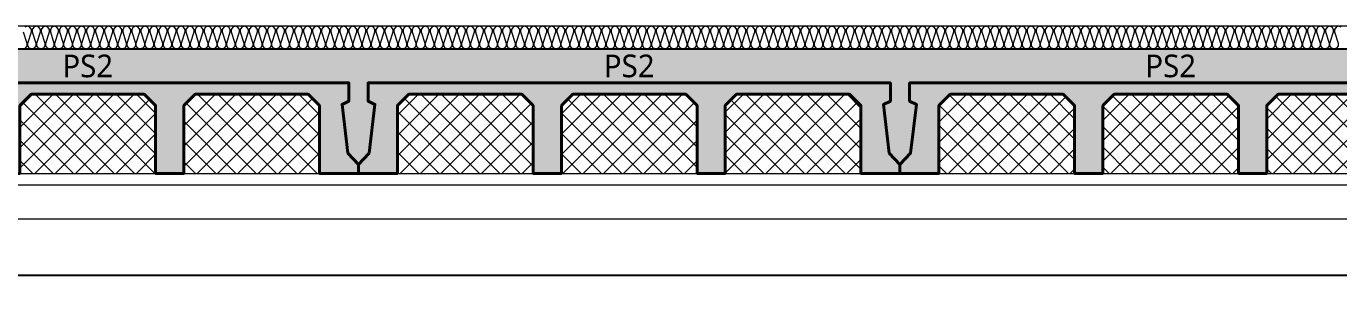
# Model space of a CAD drawing. Header units: millimetres. Extents: x 0 to 420000, y 0 to 297000.
# Drawn here: x 126968 to 132773, y 33150 to 34300 of the extents above; entities that cross this region are included whole.
import ezdxf
from ezdxf.enums import TextEntityAlignment as Align

# ---------------------------------------------------------------- set-up
doc = ezdxf.new("R2010")
doc.units = ezdxf.units.MM
doc.linetypes.add('0731_main_plan$0$form_$0$y-Landschaft$0$_$1$20120914_Verkehrsflächen_Grün$0$20120628_xref - Gammel$1$3_H-GL_F1_U3 - Default$0${ Offset Lines }', pattern=[0])
doc.linetypes.add('CEN', pattern=[62, 60, -1, 0, -1])
for name, color, linetype, lineweight in [('A-AXIS-LINE', 1, 'CEN', 15), ('A-CONC-LIN1', 2, 'Continuous', 40), ('A-CONC-LIN2', 7, 'Continuous', 25), ('A-ELEV-LIN2', 7, 'Continuous', 25), ('A-XXXX-INSL1', 15, 'Continuous', 18), ('A-XXXX-INSL2', 8, 'Continuous', 18)]:
    doc.layers.add(name, color=color, linetype=linetype, lineweight=lineweight)
doc.layers.add('A-CONC-SOLD', color=253, linetype='CEN')
doc.layers.add('A-XXXX-NPLT', color=144, linetype='Continuous', lineweight=15, plot=False)
doc.styles.add('맑은고딕', font='')
doc.styles.get('맑은고딕').set_extended_font_data('Malgun Gothic')

# ---------------------------------------------------------------- blocks, each defined once
blk = doc.blocks.new('axis(211208)')
at = {"layer": 'A-AXIS-LINE', "ltscale": 1000}
blk.add_line((4631788.1, -432118.7), (4955413.1, -432118.7), dxfattribs=at)
blk = doc.blocks.new('PS2')
at = {"layer": 'A-CONC-SOLD'}
h = blk.add_hatch(color=256, dxfattribs=at)
h.dxf.hatch_style = 1
h.paths.add_polyline_path([(1197.5, 0), (-1197.5, 0), (-1197.5, -510), (-1150.5, -460), (-1125, -245), (-1155, -230), (-1155, -150), (1155, -150), (1155, -230), (1125, -245), (1150.5, -460), (1197.5, -510)])
h = blk.add_hatch(color=256, dxfattribs=at)
h.dxf.hatch_style = 1
h.paths.add_polyline_path([(-1150.5, -460), (-1197.5, -510), (-1197.5, -550), (-1025, -550), (-1025, -510), (-1025, -250), (-975, -200), (-475, -200), (-425, -250), (-425, -510), (-425, -550), (-300, -550), (-300, -510), (-300, -250), (-250, -200), (250, -200), (300, -250), (300, -510), (300, -550), (425, -550), (425, -510), (425, -250), (475, -200), (975, -200), (1025, -250), (1025, -510), (1025, -550), (1197.5, -550), (1197.5, -510), (1150.5, -460), (1125, -245), (1155, -230), (1155, -150), (-1155, -150), (-1155, -230), (-1125, -245)])
at = {"layer": 'A-XXXX-INSL2'}
h = blk.add_hatch(dxfattribs=at)
h.set_pattern_fill('ANSI37', color=256, scale=20)
h.set_pattern_definition([(45, (-289951.5, -41968), (-44.90128, 44.90128), []), (135, (-289951.5, -41968), (-44.90128, -44.90128), [])])
h.paths.add_polyline_path([(-975, -200), (-1025, -250), (-1025, -510), (-1025, -550), (-425, -550), (-425, -510), (-425, -250), (-475, -200)])
h.paths.add_polyline_path([(-250, -200), (-300, -250), (-300, -510), (-300, -550), (300, -550), (300, -510), (300, -250), (250, -200)])
h.paths.add_polyline_path([(425, -510), (425, -550), (1025, -550), (1025, -510), (1025, -250), (975, -200), (475, -200), (425, -250)])
at = {"layer": 'A-CONC-LIN1', "color": 2, "linetype": '0731_main_plan$0$form_$0$y-Landschaft$0$_$1$20120914_Verkehrsflächen_Grün$0$20120628_xref - Gammel$1$3_H-GL_F1_U3 - Default$0${ Offset Lines }'}
blk.add_lwpolyline([(-300, -250), (-300, -510), (-300, -510), (-300, -550), (-425, -550), (-425, -510), (-425, -510), (-425, -250), (-475, -200), (-975, -200), (-1025, -250), (-1025, -510), (-1025, -510), (-1025, -550), (-1197.5, -550), (-1197.5, -510), (-1150.5, -460), (-1125, -245), (-1155, -230), (-1155, -150), (1155, -150), (1155, -230), (1125, -245), (1150.5, -460), (1197.5, -510), (1197.5, -550), (1025, -550), (1025, -510), (1025, -510), (1025, -250), (975, -200), (475, -200), (425, -250), (425, -510), (425, -510), (425, -550), (300, -550), (300, -510), (300, -510), (300, -250), (250, -200), (-250, -200)], close=True, dxfattribs=at)
at = {"layer": 'A-CONC-LIN2'}
blk.add_line((-1197.5, 0), (1197.5, 0), dxfattribs=at)
at = {"layer": 'A-XXXX-NPLT'}
for p, q in [((-1025, -550), (-425, -550)), ((-300, -550), (300, -550)), ((425, -550), (1025, -550))]:
    blk.add_line(p, q, dxfattribs=at)
at = {"layer": 'A-XXXX-NPLT', "style": '맑은고딕'}
blk.add_text('PS2', height=100, dxfattribs=at).set_placement((0, -75), align=Align.MIDDLE)
blk = doc.blocks.new('지하2층')
at = {"layer": 'A-ELEV-LIN2'}
blk.add_line((4703223.8, -392368.7), (4694423.8, -392368.7), dxfattribs=at)
at = {"layer": 'A-XXXX-INSL1'}
blk.add_lwpolyline([(4686073.8, -391968.7), (4725973.8, -391968.7), (4725973.8, -392418.7), (4726673.8, -392418.7), (4726673.8, -391968.7), (4734973.8, -391968.7)], dxfattribs=at)
at = {"layer": 'A-XXXX-INSL2'}
blk.add_line((4758623.8, -391268.7), (4681723.8, -391268.7), dxfattribs=at)
for points in [[(4703094.8, -391272.7), (4703083.8, -391268.7), (4703072.8, -391272.7), (4703065.8, -391282.7), (4703065.8, -391293.7), (4703081.8, -391343.7), (4703081.8, -391354.7), (4703074.8, -391364.7), (4703063.8, -391368.7), (4703052.8, -391364.7), (4703045.8, -391354.7), (4703045.8, -391343.7), (4703061.8, -391293.7), (4703061.8, -391282.7), (4703054.8, -391272.7), (4703043.8, -391268.7), (4703032.8, -391272.7), (4703025.8, -391282.7), (4703025.8, -391293.7), (4703041.8, -391343.7), (4703041.8, -391354.7), (4703034.8, -391364.7), (4703023.8, -391368.7), (4703012.8, -391364.7), (4703005.8, -391354.7), (4703005.8, -391343.7), (4703021.8, -391293.7), (4703021.8, -391282.7), (4703014.8, -391272.7), (4703003.8, -391268.7), (4702992.8, -391272.7), (4702985.8, -391282.7), (4702985.8, -391293.7), (4703001.8, -391343.7), (4703001.8, -391354.7), (4702994.8, -391364.7), (4702983.8, -391368.7), (4702972.8, -391364.7), (4702965.8, -391354.7), (4702965.8, -391343.7), (4702981.8, -391293.7), (4702981.8, -391282.7), (4702974.8, -391272.7), (4702963.8, -391268.7), (4702952.8, -391272.7), (4702945.8, -391282.7), (4702945.8, -391293.7), (4702961.8, -391343.7), (4702961.8, -391354.7), (4702954.8, -391364.7), (4702943.8, -391368.7), (4702932.8, -391364.7), (4702925.8, -391354.7), (4702925.8, -391343.7), (4702941.8, -391293.7), (4702941.8, -391282.7), (4702934.8, -391272.7), (4702923.8, -391268.7), (4702912.8, -391272.7), (4702905.8, -391282.7), (4702905.8, -391293.7), (4702921.8, -391343.7), (4702921.8, -391354.7), (4702914.8, -391364.7), (4702903.8, -391368.7), (4702892.8, -391364.7), (4702885.8, -391354.7), (4702885.8, -391343.7), (4702901.8, -391293.7), (4702901.8, -391282.7), (4702894.8, -391272.7), (4702883.8, -391268.7), (4702872.8, -391272.7), (4702865.8, -391282.7), (4702865.8, -391293.7), (4702881.8, -391343.7), (4702881.8, -391354.7), (4702874.8, -391364.7), (4702863.8, -391368.7), (4702852.8, -391364.7), (4702845.8, -391354.7), (4702845.8, -391343.7), (4702861.8, -391293.7), (4702861.8, -391282.7), (4702854.8, -391272.7), (4702843.8, -391268.7), (4702832.8, -391272.7), (4702825.8, -391282.7), (4702825.8, -391293.7), (4702841.8, -391343.7), (4702841.8, -391354.7), (4702834.8, -391364.7), (4702823.8, -391368.7), (4702812.8, -391364.7), (4702805.8, -391354.7), (4702805.8, -391343.7), (4702821.8, -391293.7), (4702821.8, -391282.7), (4702814.8, -391272.7), (4702803.8, -391268.7), (4702792.8, -391272.7), (4702785.8, -391282.7), (4702785.8, -391293.7), (4702801.8, -391343.7), (4702801.8, -391354.7), (4702794.8, -391364.7), (4702783.8, -391368.7), (4702772.8, -391364.7), (4702765.8, -391354.7), (4702765.8, -391343.7), (4702781.8, -391293.7), (4702781.8, -391282.7), (4702774.8, -391272.7), (4702763.8, -391268.7), (4702752.8, -391272.7), (4702745.8, -391282.7), (4702745.8, -391293.7), (4702761.8, -391343.7), (4702761.8, -391354.7), (4702754.8, -391364.7), (4702743.8, -391368.7), (4702732.8, -391364.7), (4702725.8, -391354.7), (4702725.8, -391343.7), (4702741.8, -391293.7), (4702741.8, -391282.7), (4702734.8, -391272.7), (4702723.8, -391268.7), (4702712.8, -391272.7), (4702705.8, -391282.7), (4702705.8, -391293.7), (4702721.8, -391343.7), (4702721.8, -391354.7), (4702714.8, -391364.7), (4702703.8, -391368.7), (4702692.8, -391364.7), (4702685.8, -391354.7), (4702685.8, -391343.7), (4702701.8, -391293.7), (4702701.8, -391282.7), (4702694.8, -391272.7), (4702683.8, -391268.7), (4702672.8, -391272.7), (4702665.8, -391282.7), (4702665.8, -391293.7), (4702681.8, -391343.7), (4702681.8, -391354.7), (4702674.8, -391364.7), (4702663.8, -391368.7), (4702652.8, -391364.7), (4702645.8, -391354.7), (4702645.8, -391343.7), (4702661.8, -391293.7), (4702661.8, -391282.7), (4702654.8, -391272.7), (4702643.8, -391268.7), (4702632.8, -391272.7), (4702625.8, -391282.7), (4702625.8, -391293.7), (4702641.8, -391343.7), (4702641.8, -391354.7), (4702634.8, -391364.7), (4702623.8, -391368.7), (4702612.8, -391364.7), (4702605.8, -391354.7), (4702605.8, -391343.7), (4702621.8, -391293.7), (4702621.8, -391282.7), (4702614.8, -391272.7), (4702603.8, -391268.7), (4702592.8, -391272.7), (4702585.8, -391282.7), (4702585.8, -391293.7), (4702601.8, -391343.7), (4702601.8, -391354.7), (4702594.8, -391364.7), (4702583.8, -391368.7), (4702572.8, -391364.7), (4702565.8, -391354.7), (4702565.8, -391343.7), (4702581.8, -391293.7), (4702581.8, -391282.7), (4702574.8, -391272.7), (4702563.8, -391268.7), (4702552.8, -391272.7), (4702545.8, -391282.7), (4702545.8, -391293.7), (4702561.8, -391343.7), (4702561.8, -391354.7), (4702554.8, -391364.7), (4702543.8, -391368.7), (4702532.8, -391364.7), (4702525.8, -391354.7), (4702525.8, -391343.7), (4702541.8, -391293.7), (4702541.8, -391282.7), (4702534.8, -391272.7), (4702523.8, -391268.7), (4702512.8, -391272.7), (4702505.8, -391282.7), (4702505.8, -391293.7), (4702521.8, -391343.7), (4702521.8, -391354.7), (4702514.8, -391364.7), (4702503.8, -391368.7), (4702492.8, -391364.7), (4702485.8, -391354.7), (4702485.8, -391343.7), (4702501.8, -391293.7), (4702501.8, -391282.7), (4702494.8, -391272.7), (4702483.8, -391268.7), (4702472.8, -391272.7), (4702465.8, -391282.7), (4702465.8, -391293.7), (4702481.8, -391343.7), (4702481.8, -391354.7), (4702474.8, -391364.7), (4702463.8, -391368.7), (4702452.8, -391364.7), (4702445.8, -391354.7), (4702445.8, -391343.7), (4702461.8, -391293.7), (4702461.8, -391282.7), (4702454.8, -391272.7), (4702443.8, -391268.7), (4702432.8, -391272.7), (4702425.8, -391282.7), (4702425.8, -391293.7), (4702441.8, -391343.7), (4702441.8, -391354.7), (4702434.8, -391364.7), (4702423.8, -391368.7), (4702412.8, -391364.7), (4702405.8, -391354.7), (4702405.8, -391343.7), (4702421.8, -391293.7), (4702421.8, -391282.7), (4702414.8, -391272.7), (4702403.8, -391268.7), (4702392.8, -391272.7), (4702385.8, -391282.7), (4702385.8, -391293.7), (4702401.8, -391343.7), (4702401.8, -391354.7), (4702394.8, -391364.7), (4702383.8, -391368.7), (4702372.8, -391364.7), (4702365.8, -391354.7), (4702365.8, -391343.7), (4702381.8, -391293.7), (4702381.8, -391282.7), (4702374.8, -391272.7), (4702363.8, -391268.7), (4702352.8, -391272.7), (4702345.8, -391282.7), (4702345.8, -391293.7), (4702361.8, -391343.7), (4702361.8, -391354.7), (4702354.8, -391364.7), (4702343.8, -391368.7), (4702332.8, -391364.7), (4702325.8, -391354.7), (4702325.8, -391343.7), (4702341.8, -391293.7), (4702341.8, -391282.7), (4702334.8, -391272.7), (4702323.8, -391268.7), (4702312.8, -391272.7), (4702305.8, -391282.7), (4702305.8, -391293.7), (4702321.8, -391343.7), (4702321.8, -391354.7), (4702314.8, -391364.7), (4702303.8, -391368.7), (4702292.8, -391364.7), (4702285.8, -391354.7), (4702285.8, -391343.7), (4702301.8, -391293.7), (4702301.8, -391282.7), (4702294.8, -391272.7), (4702283.8, -391268.7), (4702272.8, -391272.7), (4702265.8, -391282.7), (4702265.8, -391293.7), (4702281.8, -391343.7), (4702281.8, -391354.7), (4702274.8, -391364.7), (4702263.8, -391368.7), (4702252.8, -391364.7), (4702245.8, -391354.7), (4702245.8, -391343.7), (4702261.8, -391293.7), (4702261.8, -391282.7), (4702254.8, -391272.7), (4702243.8, -391268.7), (4702232.8, -391272.7), (4702225.8, -391282.7), (4702225.8, -391293.7), (4702241.8, -391343.7), (4702241.8, -391354.7), (4702234.8, -391364.7), (4702223.8, -391368.7), (4702212.8, -391364.7), (4702205.8, -391354.7), (4702205.8, -391343.7), (4702221.8, -391293.7), (4702221.8, -391282.7), (4702214.8, -391272.7), (4702203.8, -391268.7), (4702192.8, -391272.7), (4702185.8, -391282.7), (4702185.8, -391293.7), (4702201.8, -391343.7), (4702201.8, -391354.7), (4702194.8, -391364.7), (4702183.8, -391368.7), (4702172.8, -391364.7), (4702165.8, -391354.7), (4702165.8, -391343.7), (4702181.8, -391293.7), (4702181.8, -391282.7), (4702174.8, -391272.7), (4702163.8, -391268.7), (4702152.8, -391272.7), (4702145.8, -391282.7), (4702145.8, -391293.7), (4702161.8, -391343.7), (4702161.8, -391354.7), (4702154.8, -391364.7), (4702143.8, -391368.7), (4702132.8, -391364.7), (4702125.8, -391354.7), (4702125.8, -391343.7), (4702141.8, -391293.7), (4702141.8, -391282.7), (4702134.8, -391272.7), (4702123.8, -391268.7), (4702112.8, -391272.7), (4702105.8, -391282.7), (4702105.8, -391293.7), (4702121.8, -391343.7), (4702121.8, -391354.7), (4702114.8, -391364.7), (4702103.8, -391368.7), (4702092.8, -391364.7), (4702085.8, -391354.7), (4702085.8, -391343.7), (4702101.8, -391293.7), (4702101.8, -391282.7), (4702094.8, -391272.7), (4702083.8, -391268.7), (4702072.8, -391272.7), (4702065.8, -391282.7), (4702065.8, -391293.7), (4702081.8, -391343.7), (4702081.8, -391354.7), (4702074.8, -391364.7), (4702063.8, -391368.7), (4702052.8, -391364.7), (4702045.8, -391354.7), (4702045.8, -391343.7), (4702061.8, -391293.7), (4702061.8, -391282.7), (4702054.8, -391272.7), (4702043.8, -391268.7), (4702032.8, -391272.7), (4702025.8, -391282.7), (4702025.8, -391293.7), (4702041.8, -391343.7), (4702041.8, -391354.7), (4702034.8, -391364.7), (4702023.8, -391368.7), (4702012.8, -391364.7), (4702005.8, -391354.7), (4702005.8, -391343.7), (4702021.8, -391293.7), (4702021.8, -391282.7), (4702014.8, -391272.7), (4702003.8, -391268.7), (4701992.8, -391272.7), (4701985.8, -391282.7), (4701985.8, -391293.7), (4702001.8, -391343.7), (4702001.8, -391354.7), (4701994.8, -391364.7), (4701983.8, -391368.7), (4701972.8, -391364.7), (4701965.8, -391354.7), (4701965.8, -391343.7), (4701981.8, -391293.7), (4701981.8, -391282.7), (4701974.8, -391272.7), (4701963.8, -391268.7), (4701952.8, -391272.7), (4701945.8, -391282.7), (4701945.8, -391293.7), (4701961.8, -391343.7), (4701961.8, -391354.7), (4701954.8, -391364.7), (4701943.8, -391368.7), (4701932.8, -391364.7), (4701925.8, -391354.7), (4701925.8, -391343.7), (4701941.8, -391293.7), (4701941.8, -391282.7), (4701934.8, -391272.7), (4701923.8, -391268.7), (4701912.8, -391272.7), (4701905.8, -391282.7), (4701905.8, -391293.7), (4701921.8, -391343.7), (4701921.8, -391354.7), (4701914.8, -391364.7), (4701903.8, -391368.7), (4701892.8, -391364.7), (4701885.8, -391354.7), (4701885.8, -391343.7), (4701901.8, -391293.7), (4701901.8, -391282.7), (4701894.8, -391272.7), (4701883.8, -391268.7), (4701872.8, -391272.7), (4701865.8, -391282.7), (4701865.8, -391293.7), (4701881.8, -391343.7), (4701881.8, -391354.7), (4701874.8, -391364.7), (4701863.8, -391368.7), (4701852.8, -391364.7), (4701845.8, -391354.7), (4701845.8, -391343.7), (4701861.8, -391293.7), (4701861.8, -391282.7), (4701854.8, -391272.7), (4701843.8, -391268.7), (4701832.8, -391272.7), (4701825.8, -391282.7), (4701825.8, -391293.7), (4701841.8, -391343.7), (4701841.8, -391354.7), (4701834.8, -391364.7), (4701823.8, -391368.7), (4701812.8, -391364.7), (4701805.8, -391354.7), (4701805.8, -391343.7), (4701821.8, -391293.7), (4701821.8, -391282.7), (4701814.8, -391272.7), (4701803.8, -391268.7), (4701792.8, -391272.7), (4701785.8, -391282.7), (4701785.8, -391293.7), (4701801.8, -391343.7), (4701801.8, -391354.7), (4701794.8, -391364.7), (4701783.8, -391368.7), (4701772.8, -391364.7), (4701765.8, -391354.7), (4701765.8, -391343.7), (4701781.8, -391293.7), (4701781.8, -391282.7), (4701774.8, -391272.7), (4701763.8, -391268.7), (4701752.8, -391272.7), (4701745.8, -391282.7), (4701745.8, -391293.7), (4701761.8, -391343.7), (4701761.8, -391354.7), (4701754.8, -391364.7), (4701743.8, -391368.7), (4701732.8, -391364.7), (4701725.8, -391354.7), (4701725.8, -391343.7), (4701741.8, -391293.7), (4701741.8, -391282.7), (4701734.8, -391272.7), (4701723.8, -391268.7), (4701712.8, -391272.7), (4701705.8, -391282.7), (4701705.8, -391293.7), (4701721.8, -391343.7), (4701721.8, -391354.7), (4701714.8, -391364.7), (4701703.8, -391368.7), (4701692.8, -391364.7), (4701685.8, -391354.7), (4701685.8, -391343.7), (4701701.8, -391293.7), (4701701.8, -391282.7), (4701694.8, -391272.7), (4701683.8, -391268.7), (4701672.8, -391272.7), (4701665.8, -391282.7), (4701665.8, -391293.7), (4701681.8, -391343.7), (4701681.8, -391354.7), (4701674.8, -391364.7), (4701663.8, -391368.7), (4701652.8, -391364.7), (4701645.8, -391354.7), (4701645.8, -391343.7), (4701661.8, -391293.7), (4701661.8, -391282.7), (4701654.8, -391272.7), (4701643.8, -391268.7), (4701632.8, -391272.7), (4701625.8, -391282.7), (4701625.8, -391293.7), (4701641.8, -391343.7), (4701641.8, -391354.7), (4701634.8, -391364.7), (4701623.8, -391368.7), (4701612.8, -391364.7), (4701605.8, -391354.7), (4701605.8, -391343.7), (4701621.8, -391293.7), (4701621.8, -391282.7), (4701614.8, -391272.7), (4701603.8, -391268.7), (4701592.8, -391272.7), (4701585.8, -391282.7), (4701585.8, -391293.7), (4701601.8, -391343.7), (4701601.8, -391354.7), (4701594.8, -391364.7), (4701583.8, -391368.7), (4701572.8, -391364.7), (4701565.8, -391354.7), (4701565.8, -391343.7), (4701581.8, -391293.7), (4701581.8, -391282.7), (4701574.8, -391272.7), (4701563.8, -391268.7), (4701552.8, -391272.7), (4701545.8, -391282.7), (4701545.8, -391293.7), (4701561.8, -391343.7), (4701561.8, -391354.7), (4701554.8, -391364.7), (4701543.8, -391368.7), (4701532.8, -391364.7), (4701525.8, -391354.7), (4701525.8, -391343.7), (4701541.8, -391293.7), (4701541.8, -391282.7), (4701534.8, -391272.7), (4701523.8, -391268.7), (4701512.8, -391272.7), (4701505.8, -391282.7), (4701505.8, -391293.7), (4701521.8, -391343.7), (4701521.8, -391354.7), (4701514.8, -391364.7), (4701503.8, -391368.7), (4701492.8, -391364.7), (4701485.8, -391354.7), (4701485.8, -391343.7), (4701501.8, -391293.7), (4701501.8, -391282.7), (4701494.8, -391272.7), (4701483.8, -391268.7), (4701472.8, -391272.7), (4701465.8, -391282.7), (4701465.8, -391293.7), (4701481.8, -391343.7), (4701481.8, -391354.7), (4701474.8, -391364.7), (4701463.8, -391368.7), (4701452.8, -391364.7), (4701445.8, -391354.7), (4701445.8, -391343.7), (4701461.8, -391293.7), (4701461.8, -391282.7), (4701454.8, -391272.7), (4701443.8, -391268.7), (4701432.8, -391272.7), (4701425.8, -391282.7), (4701425.8, -391293.7), (4701441.8, -391343.7), (4701441.8, -391354.7), (4701434.8, -391364.7), (4701423.8, -391368.7), (4701412.8, -391364.7), (4701405.8, -391354.7), (4701405.8, -391343.7), (4701421.8, -391293.7), (4701421.8, -391282.7), (4701414.8, -391272.7), (4701403.8, -391268.7), (4701392.8, -391272.7), (4701385.8, -391282.7), (4701385.8, -391293.7), (4701401.8, -391343.7), (4701401.8, -391354.7), (4701394.8, -391364.7), (4701383.8, -391368.7), (4701372.8, -391364.7), (4701365.8, -391354.7), (4701365.8, -391343.7), (4701381.8, -391293.7), (4701381.8, -391282.7), (4701374.8, -391272.7), (4701363.8, -391268.7), (4701352.8, -391272.7), (4701345.8, -391282.7), (4701345.8, -391293.7), (4701361.8, -391343.7), (4701361.8, -391354.7), (4701354.8, -391364.7), (4701343.8, -391368.7), (4701332.8, -391364.7), (4701325.8, -391354.7), (4701325.8, -391343.7), (4701341.8, -391293.7), (4701341.8, -391282.7), (4701334.8, -391272.7), (4701323.8, -391268.7), (4701312.8, -391272.7), (4701305.8, -391282.7), (4701305.8, -391293.7), (4701321.8, -391343.7), (4701321.8, -391354.7), (4701314.8, -391364.7), (4701303.8, -391368.7), (4701292.8, -391364.7), (4701285.8, -391354.7), (4701285.8, -391343.7), (4701301.8, -391293.7), (4701301.8, -391282.7), (4701294.8, -391272.7), (4701283.8, -391268.7), (4701272.8, -391272.7), (4701265.8, -391282.7), (4701265.8, -391293.7), (4701281.8, -391343.7), (4701281.8, -391354.7), (4701274.8, -391364.7), (4701263.8, -391368.7), (4701252.8, -391364.7), (4701245.8, -391354.7), (4701245.8, -391343.7), (4701261.8, -391293.7), (4701261.8, -391282.7), (4701254.8, -391272.7), (4701243.8, -391268.7), (4701232.8, -391272.7), (4701225.8, -391282.7), (4701225.8, -391293.7), (4701241.8, -391343.7), (4701241.8, -391354.7), (4701234.8, -391364.7), (4701223.8, -391368.7), (4701212.8, -391364.7), (4701205.8, -391354.7), (4701205.8, -391343.7), (4701221.8, -391293.7), (4701221.8, -391282.7), (4701214.8, -391272.7), (4701203.8, -391268.7), (4701192.8, -391272.7), (4701185.8, -391282.7), (4701185.8, -391293.7), (4701201.8, -391343.7), (4701201.8, -391354.7), (4701194.8, -391364.7), (4701183.8, -391368.7), (4701172.8, -391364.7), (4701165.8, -391354.7), (4701165.8, -391343.7), (4701181.8, -391293.7), (4701181.8, -391282.7), (4701174.8, -391272.7), (4701163.8, -391268.7), (4701152.8, -391272.7), (4701145.8, -391282.7), (4701145.8, -391293.7), (4701161.8, -391343.7), (4701161.8, -391354.7), (4701154.8, -391364.7), (4701143.8, -391368.7), (4701132.8, -391364.7), (4701125.8, -391354.7), (4701125.8, -391343.7), (4701141.8, -391293.7), (4701141.8, -391282.7), (4701134.8, -391272.7), (4701123.8, -391268.7), (4701112.8, -391272.7), (4701105.8, -391282.7), (4701105.8, -391293.7), (4701121.8, -391343.7), (4701121.8, -391354.7), (4701114.8, -391364.7), (4701103.8, -391368.7), (4701092.8, -391364.7), (4701085.8, -391354.7), (4701085.8, -391343.7), (4701101.8, -391293.7), (4701101.8, -391282.7), (4701094.8, -391272.7), (4701083.8, -391268.7), (4701072.8, -391272.7), (4701065.8, -391282.7), (4701065.8, -391293.7), (4701081.8, -391343.7), (4701081.8, -391354.7), (4701074.8, -391364.7), (4701063.8, -391368.7), (4701052.8, -391364.7), (4701045.8, -391354.7), (4701045.8, -391343.7), (4701061.8, -391293.7), (4701061.8, -391282.7), (4701054.8, -391272.7), (4701043.8, -391268.7), (4701032.8, -391272.7), (4701025.8, -391282.7), (4701025.8, -391293.7), (4701041.8, -391343.7), (4701041.8, -391354.7), (4701034.8, -391364.7), (4701023.8, -391368.7), (4701012.8, -391364.7), (4701005.8, -391354.7), (4701005.8, -391343.7), (4701021.8, -391293.7), (4701021.8, -391282.7), (4701014.8, -391272.7), (4701003.8, -391268.7), (4700992.8, -391272.7), (4700985.8, -391282.7), (4700985.8, -391293.7), (4701001.8, -391343.7), (4701001.8, -391354.7), (4700994.8, -391364.7), (4700983.8, -391368.7), (4700972.8, -391364.7), (4700965.8, -391354.7), (4700965.8, -391343.7), (4700981.8, -391293.7), (4700981.8, -391282.7), (4700974.8, -391272.7), (4700963.8, -391268.7), (4700952.8, -391272.7), (4700945.8, -391282.7), (4700945.8, -391293.7), (4700961.8, -391343.7), (4700961.8, -391354.7), (4700954.8, -391364.7), (4700943.8, -391368.7), (4700932.8, -391364.7), (4700925.8, -391354.7), (4700925.8, -391343.7), (4700941.8, -391293.7), (4700941.8, -391282.7), (4700934.8, -391272.7), (4700923.8, -391268.7), (4700912.8, -391272.7), (4700905.8, -391282.7), (4700905.8, -391293.7), (4700921.8, -391343.7), (4700921.8, -391354.7), (4700914.8, -391364.7), (4700903.8, -391368.7), (4700892.8, -391364.7), (4700885.8, -391354.7), (4700885.8, -391343.7), (4700901.8, -391293.7), (4700901.8, -391282.7), (4700894.8, -391272.7), (4700883.8, -391268.7), (4700872.8, -391272.7), (4700865.8, -391282.7), (4700865.8, -391293.7), (4700881.8, -391343.7), (4700881.8, -391354.7), (4700874.8, -391364.7), (4700863.8, -391368.7), (4700852.8, -391364.7), (4700845.8, -391354.7), (4700845.8, -391343.7), (4700861.8, -391293.7), (4700861.8, -391282.7), (4700854.8, -391272.7), (4700843.8, -391268.7), (4700832.8, -391272.7), (4700825.8, -391282.7), (4700825.8, -391293.7), (4700841.8, -391343.7), (4700841.8, -391354.7), (4700834.8, -391364.7), (4700823.8, -391368.7), (4700812.8, -391364.7), (4700805.8, -391354.7), (4700805.8, -391343.7), (4700821.8, -391293.7), (4700821.8, -391282.7), (4700814.8, -391272.7), (4700803.8, -391268.7), (4700792.8, -391272.7), (4700785.8, -391282.7), (4700785.8, -391293.7), (4700801.8, -391343.7), (4700801.8, -391354.7), (4700794.8, -391364.7), (4700783.8, -391368.7), (4700772.8, -391364.7), (4700765.8, -391354.7), (4700765.8, -391343.7), (4700781.8, -391293.7), (4700781.8, -391282.7), (4700774.8, -391272.7), (4700763.8, -391268.7), (4700752.8, -391272.7), (4700745.8, -391282.7), (4700745.8, -391293.7), (4700761.8, -391343.7), (4700761.8, -391354.7), (4700754.8, -391364.7), (4700743.8, -391368.7), (4700732.8, -391364.7), (4700725.8, -391354.7), (4700725.8, -391343.7), (4700741.8, -391293.7), (4700741.8, -391282.7), (4700734.8, -391272.7), (4700723.8, -391268.7), (4700712.8, -391272.7), (4700705.8, -391282.7), (4700705.8, -391293.7), (4700721.8, -391343.7), (4700721.8, -391354.7), (4700714.8, -391364.7), (4700703.8, -391368.7), (4700692.8, -391364.7), (4700685.8, -391354.7), (4700685.8, -391343.7), (4700701.8, -391293.7), (4700701.8, -391282.7), (4700694.8, -391272.7), (4700683.8, -391268.7), (4700672.8, -391272.7), (4700665.8, -391282.7), (4700665.8, -391293.7), (4700681.8, -391343.7), (4700681.8, -391354.7), (4700674.8, -391364.7), (4700663.8, -391368.7), (4700652.8, -391364.7), (4700645.8, -391354.7), (4700645.8, -391343.7), (4700661.8, -391293.7), (4700661.8, -391282.7), (4700654.8, -391272.7), (4700643.8, -391268.7), (4700632.8, -391272.7), (4700625.8, -391282.7), (4700625.8, -391293.7), (4700641.8, -391343.7), (4700641.8, -391354.7), (4700634.8, -391364.7), (4700623.8, -391368.7), (4700612.8, -391364.7), (4700605.8, -391354.7), (4700605.8, -391343.7), (4700621.8, -391293.7), (4700621.8, -391282.7), (4700614.8, -391272.7), (4700603.8, -391268.7), (4700592.8, -391272.7), (4700585.8, -391282.7), (4700585.8, -391293.7), (4700601.8, -391343.7), (4700601.8, -391354.7), (4700594.8, -391364.7), (4700583.8, -391368.7), (4700572.8, -391364.7), (4700565.8, -391354.7), (4700565.8, -391343.7), (4700581.8, -391293.7), (4700581.8, -391282.7), (4700574.8, -391272.7), (4700563.8, -391268.7), (4700552.8, -391272.7), (4700545.8, -391282.7), (4700545.8, -391293.7), (4700561.8, -391343.7), (4700561.8, -391354.7), (4700554.8, -391364.7), (4700543.8, -391368.7), (4700532.8, -391364.7), (4700525.8, -391354.7), (4700525.8, -391343.7), (4700541.8, -391293.7), (4700541.8, -391282.7), (4700534.8, -391272.7), (4700523.8, -391268.7), (4700512.8, -391272.7), (4700505.8, -391282.7), (4700505.8, -391293.7), (4700521.8, -391343.7), (4700521.8, -391354.7), (4700514.8, -391364.7), (4700503.8, -391368.7), (4700492.8, -391364.7), (4700485.8, -391354.7), (4700485.8, -391343.7), (4700501.8, -391293.7), (4700501.8, -391282.7), (4700494.8, -391272.7), (4700483.8, -391268.7), (4700472.8, -391272.7), (4700465.8, -391282.7), (4700465.8, -391293.7), (4700481.8, -391343.7), (4700481.8, -391354.7), (4700474.8, -391364.7), (4700463.8, -391368.7), (4700452.8, -391364.7), (4700445.8, -391354.7), (4700445.8, -391343.7), (4700461.8, -391293.7), (4700461.8, -391282.7), (4700454.8, -391272.7), (4700443.8, -391268.7), (4700432.8, -391272.7), (4700425.8, -391282.7), (4700425.8, -391293.7), (4700441.8, -391343.7), (4700441.8, -391354.7), (4700434.8, -391364.7), (4700423.8, -391368.7), (4700412.8, -391364.7), (4700405.8, -391354.7), (4700405.8, -391343.7), (4700421.8, -391293.7), (4700421.8, -391282.7), (4700414.8, -391272.7), (4700403.8, -391268.7), (4700392.8, -391272.7), (4700385.8, -391282.7), (4700385.8, -391293.7), (4700401.8, -391343.7), (4700401.8, -391354.7), (4700394.8, -391364.7), (4700383.8, -391368.7), (4700372.8, -391364.7), (4700365.8, -391354.7), (4700365.8, -391343.7), (4700381.8, -391293.7), (4700381.8, -391282.7), (4700374.8, -391272.7), (4700363.8, -391268.7), (4700352.8, -391272.7), (4700345.8, -391282.7), (4700345.8, -391293.7), (4700361.8, -391343.7), (4700361.8, -391354.7), (4700354.8, -391364.7), (4700343.8, -391368.7), (4700332.8, -391364.7), (4700325.8, -391354.7), (4700325.8, -391343.7), (4700341.8, -391293.7), (4700341.8, -391282.7), (4700334.8, -391272.7), (4700323.8, -391268.7), (4700312.8, -391272.7), (4700305.8, -391282.7), (4700305.8, -391293.7), (4700321.8, -391343.7), (4700321.8, -391354.7), (4700314.8, -391364.7), (4700303.8, -391368.7), (4700292.8, -391364.7), (4700285.8, -391354.7), (4700285.8, -391343.7), (4700301.8, -391293.7), (4700301.8, -391282.7), (4700294.8, -391272.7), (4700283.8, -391268.7), (4700272.8, -391272.7), (4700265.8, -391282.7), (4700265.8, -391293.7), (4700281.8, -391343.7), (4700281.8, -391354.7), (4700274.8, -391364.7), (4700263.8, -391368.7), (4700252.8, -391364.7), (4700245.8, -391354.7), (4700245.8, -391343.7), (4700261.8, -391293.7), (4700261.8, -391282.7), (4700254.8, -391272.7), (4700243.8, -391268.7), (4700232.8, -391272.7), (4700225.8, -391282.7), (4700225.8, -391293.7), (4700241.8, -391343.7), (4700241.8, -391354.7), (4700234.8, -391364.7), (4700223.8, -391368.7), (4700212.8, -391364.7), (4700205.8, -391354.7), (4700205.8, -391343.7), (4700221.8, -391293.7), (4700221.8, -391282.7), (4700214.8, -391272.7), (4700203.8, -391268.7), (4700192.8, -391272.7), (4700185.8, -391282.7), (4700185.8, -391293.7), (4700201.8, -391343.7), (4700201.8, -391354.7), (4700194.8, -391364.7), (4700183.8, -391368.7), (4700172.8, -391364.7), (4700165.8, -391354.7), (4700165.8, -391343.7), (4700181.8, -391293.7), (4700181.8, -391282.7), (4700174.8, -391272.7), (4700163.8, -391268.7), (4700152.8, -391272.7), (4700145.8, -391282.7), (4700145.8, -391293.7), (4700161.8, -391343.7), (4700161.8, -391354.7), (4700154.8, -391364.7), (4700143.8, -391368.7), (4700132.8, -391364.7), (4700125.8, -391354.7), (4700125.8, -391343.7), (4700141.8, -391293.7), (4700141.8, -391282.7), (4700134.8, -391272.7), (4700123.8, -391268.7), (4700112.8, -391272.7), (4700105.8, -391282.7), (4700105.8, -391293.7), (4700121.8, -391343.7), (4700121.8, -391354.7), (4700114.8, -391364.7), (4700103.8, -391368.7), (4700092.8, -391364.7), (4700085.8, -391354.7), (4700085.8, -391343.7), (4700101.8, -391293.7), (4700101.8, -391282.7), (4700094.8, -391272.7), (4700083.8, -391268.7), (4700072.8, -391272.7), (4700065.8, -391282.7), (4700065.8, -391293.7), (4700081.8, -391343.7), (4700081.8, -391354.7), (4700074.8, -391364.7), (4700063.8, -391368.7), (4700052.8, -391364.7), (4700045.8, -391354.7), (4700045.8, -391343.7), (4700061.8, -391293.7), (4700061.8, -391282.7), (4700054.8, -391272.7), (4700043.8, -391268.7), (4700032.8, -391272.7), (4700025.8, -391282.7), (4700025.8, -391293.7), (4700041.8, -391343.7), (4700041.8, -391354.7), (4700034.8, -391364.7), (4700023.8, -391368.7), (4700012.8, -391364.7), (4700005.8, -391354.7), (4700005.8, -391343.7), (4700021.8, -391293.7), (4700021.8, -391282.7), (4700014.8, -391272.7), (4700003.8, -391268.7), (4699992.8, -391272.7), (4699985.8, -391282.7), (4699985.8, -391293.7), (4700001.8, -391343.7), (4700001.8, -391354.7), (4699994.8, -391364.7), (4699983.8, -391368.7), (4699972.8, -391364.7), (4699965.8, -391354.7), (4699965.8, -391343.7), (4699981.8, -391293.7), (4699981.8, -391282.7), (4699974.8, -391272.7), (4699963.8, -391268.7), (4699952.8, -391272.7), (4699945.8, -391282.7), (4699945.8, -391293.7), (4699961.8, -391343.7), (4699961.8, -391354.7), (4699954.8, -391364.7), (4699943.8, -391368.7), (4699932.8, -391364.7), (4699925.8, -391354.7), (4699925.8, -391343.7), (4699941.8, -391293.7), (4699941.8, -391282.7), (4699934.8, -391272.7), (4699923.8, -391268.7), (4699912.8, -391272.7), (4699905.8, -391282.7), (4699905.8, -391293.7), (4699921.8, -391343.7), (4699921.8, -391354.7), (4699914.8, -391364.7), (4699903.8, -391368.7), (4699892.8, -391364.7), (4699885.8, -391354.7), (4699885.8, -391343.7), (4699901.8, -391293.7), (4699901.8, -391282.7), (4699894.8, -391272.7), (4699883.8, -391268.7), (4699872.8, -391272.7), (4699865.8, -391282.7), (4699865.8, -391293.7), (4699881.8, -391343.7), (4699881.8, -391354.7), (4699874.8, -391364.7), (4699863.8, -391368.7), (4699852.8, -391364.7), (4699845.8, -391354.7), (4699845.8, -391343.7), (4699861.8, -391293.7), (4699861.8, -391282.7), (4699854.8, -391272.7), (4699843.8, -391268.7), (4699832.8, -391272.7), (4699825.8, -391282.7), (4699825.8, -391293.7), (4699841.8, -391343.7), (4699841.8, -391354.7), (4699834.8, -391364.7), (4699823.8, -391368.7), (4699812.8, -391364.7), (4699805.8, -391354.7), (4699805.8, -391343.7), (4699821.8, -391293.7), (4699821.8, -391282.7), (4699814.8, -391272.7), (4699803.8, -391268.7), (4699792.8, -391272.7), (4699785.8, -391282.7), (4699785.8, -391293.7), (4699801.8, -391343.7), (4699801.8, -391354.7), (4699794.8, -391364.7), (4699783.8, -391368.7), (4699772.8, -391364.7), (4699765.8, -391354.7), (4699765.8, -391343.7), (4699781.8, -391293.7), (4699781.8, -391282.7), (4699774.8, -391272.7), (4699763.8, -391268.7), (4699752.8, -391272.7), (4699745.8, -391282.7), (4699745.8, -391293.7), (4699761.8, -391343.7), (4699761.8, -391354.7), (4699754.8, -391364.7), (4699743.8, -391368.7), (4699732.8, -391364.7), (4699725.8, -391354.7), (4699725.8, -391343.7), (4699741.8, -391293.7), (4699741.8, -391282.7), (4699734.8, -391272.7), (4699723.8, -391268.7), (4699712.8, -391272.7), (4699705.8, -391282.7), (4699705.8, -391293.7), (4699721.8, -391343.7), (4699721.8, -391354.7), (4699714.8, -391364.7), (4699703.8, -391368.7), (4699692.8, -391364.7), (4699685.8, -391354.7), (4699685.8, -391343.7), (4699701.8, -391293.7), (4699701.8, -391282.7), (4699694.8, -391272.7), (4699683.8, -391268.7), (4699672.8, -391272.7), (4699665.8, -391282.7), (4699665.8, -391293.7), (4699681.8, -391343.7), (4699681.8, -391354.7), (4699674.8, -391364.7), (4699663.8, -391368.7), (4699652.8, -391364.7), (4699645.8, -391354.7), (4699645.8, -391343.7), (4699661.8, -391293.7), (4699661.8, -391282.7), (4699654.8, -391272.7), (4699643.8, -391268.7), (4699632.8, -391272.7), (4699625.8, -391282.7), (4699625.8, -391293.7), (4699641.8, -391343.7), (4699641.8, -391354.7), (4699634.8, -391364.7), (4699623.8, -391368.7), (4699612.8, -391364.7), (4699605.8, -391354.7), (4699605.8, -391343.7), (4699621.8, -391293.7), (4699621.8, -391282.7), (4699614.8, -391272.7), (4699603.8, -391268.7), (4699592.8, -391272.7), (4699585.8, -391282.7), (4699585.8, -391293.7), (4699601.8, -391343.7), (4699601.8, -391354.7), (4699594.8, -391364.7), (4699583.8, -391368.7), (4699572.8, -391364.7), (4699565.8, -391354.7), (4699565.8, -391343.7), (4699581.8, -391293.7), (4699581.8, -391282.7), (4699574.8, -391272.7), (4699563.8, -391268.7), (4699552.8, -391272.7), (4699545.8, -391282.7), (4699545.8, -391293.7), (4699561.8, -391343.7), (4699561.8, -391354.7), (4699554.8, -391364.7), (4699543.8, -391368.7), (4699532.8, -391364.7), (4699525.8, -391354.7), (4699525.8, -391343.7), (4699541.8, -391293.7), (4699541.8, -391282.7), (4699534.8, -391272.7), (4699523.8, -391268.7), (4699512.8, -391272.7), (4699505.8, -391282.7), (4699505.8, -391293.7), (4699521.8, -391343.7), (4699521.8, -391354.7), (4699514.8, -391364.7), (4699503.8, -391368.7), (4699492.8, -391364.7), (4699485.8, -391354.7), (4699485.8, -391343.7), (4699501.8, -391293.7), (4699501.8, -391282.7), (4699494.8, -391272.7), (4699483.8, -391268.7), (4699472.8, -391272.7), (4699465.8, -391282.7), (4699465.8, -391293.7), (4699481.8, -391343.7), (4699481.8, -391354.7), (4699474.8, -391364.7), (4699463.8, -391368.7), (4699452.8, -391364.7), (4699445.8, -391354.7), (4699445.8, -391343.7), (4699461.8, -391293.7), (4699461.8, -391282.7), (4699454.8, -391272.7), (4699443.8, -391268.7), (4699432.8, -391272.7), (4699425.8, -391282.7), (4699425.8, -391293.7), (4699441.8, -391343.7), (4699441.8, -391354.7), (4699434.8, -391364.7), (4699423.8, -391368.7), (4699412.8, -391364.7), (4699405.8, -391354.7), (4699405.8, -391343.7), (4699421.8, -391293.7), (4699421.8, -391282.7), (4699414.8, -391272.7), (4699403.8, -391268.7), (4699392.8, -391272.7), (4699385.8, -391282.7), (4699385.8, -391293.7), (4699401.8, -391343.7), (4699401.8, -391354.7), (4699394.8, -391364.7), (4699383.8, -391368.7), (4699372.8, -391364.7), (4699365.8, -391354.7), (4699365.8, -391343.7), (4699381.8, -391293.7), (4699381.8, -391282.7), (4699374.8, -391272.7), (4699363.8, -391268.7), (4699352.8, -391272.7), (4699345.8, -391282.7), (4699345.8, -391293.7), (4699361.8, -391343.7), (4699361.8, -391354.7), (4699354.8, -391364.7), (4699343.8, -391368.7), (4699332.8, -391364.7), (4699325.8, -391354.7), (4699325.8, -391343.7), (4699341.8, -391293.7), (4699341.8, -391282.7), (4699334.8, -391272.7), (4699323.8, -391268.7), (4699312.8, -391272.7), (4699305.8, -391282.7), (4699305.8, -391293.7), (4699321.8, -391343.7), (4699321.8, -391354.7), (4699314.8, -391364.7), (4699303.8, -391368.7), (4699292.8, -391364.7), (4699285.8, -391354.7), (4699285.8, -391343.7), (4699301.8, -391293.7), (4699301.8, -391282.7), (4699294.8, -391272.7), (4699283.8, -391268.7), (4699272.8, -391272.7), (4699265.8, -391282.7), (4699265.8, -391293.7), (4699281.8, -391343.7), (4699281.8, -391354.7), (4699274.8, -391364.7), (4699263.8, -391368.7), (4699252.8, -391364.7), (4699245.8, -391354.7), (4699245.8, -391343.7), (4699261.8, -391293.7), (4699261.8, -391282.7), (4699254.8, -391272.7), (4699243.8, -391268.7), (4699232.8, -391272.7), (4699225.8, -391282.7), (4699225.8, -391293.7), (4699241.8, -391343.7), (4699241.8, -391354.7), (4699234.8, -391364.7), (4699223.8, -391368.7), (4699212.8, -391364.7), (4699205.8, -391354.7), (4699205.8, -391343.7), (4699221.8, -391293.7), (4699221.8, -391282.7), (4699214.8, -391272.7), (4699203.8, -391268.7), (4699192.8, -391272.7), (4699185.8, -391282.7), (4699185.8, -391293.7), (4699201.8, -391343.7), (4699201.8, -391354.7), (4699194.8, -391364.7), (4699183.8, -391368.7), (4699172.8, -391364.7), (4699165.8, -391354.7), (4699165.8, -391343.7), (4699181.8, -391293.7), (4699181.8, -391282.7), (4699174.8, -391272.7), (4699163.8, -391268.7), (4699152.8, -391272.7), (4699145.8, -391282.7), (4699145.8, -391293.7), (4699161.8, -391343.7), (4699161.8, -391354.7), (4699154.8, -391364.7), (4699143.8, -391368.7), (4699132.8, -391364.7), (4699125.8, -391354.7), (4699125.8, -391343.7), (4699141.8, -391293.7), (4699141.8, -391282.7), (4699134.8, -391272.7), (4699123.8, -391268.7), (4699112.8, -391272.7), (4699105.8, -391282.7), (4699105.8, -391293.7), (4699121.8, -391343.7), (4699121.8, -391354.7), (4699114.8, -391364.7), (4699103.8, -391368.7), (4699092.8, -391364.7), (4699085.8, -391354.7), (4699085.8, -391343.7), (4699101.8, -391293.7), (4699101.8, -391282.7), (4699094.8, -391272.7), (4699083.8, -391268.7), (4699072.8, -391272.7), (4699065.8, -391282.7), (4699065.8, -391293.7), (4699081.8, -391343.7), (4699081.8, -391354.7), (4699074.8, -391364.7), (4699063.8, -391368.7), (4699052.8, -391364.7), (4699045.8, -391354.7), (4699045.8, -391343.7), (4699061.8, -391293.7), (4699061.8, -391282.7), (4699054.8, -391272.7), (4699043.8, -391268.7), (4699032.8, -391272.7), (4699025.8, -391282.7), (4699025.8, -391293.7), (4699041.8, -391343.7), (4699041.8, -391354.7), (4699034.8, -391364.7), (4699023.8, -391368.7), (4699012.8, -391364.7), (4699005.8, -391354.7), (4699005.8, -391343.7), (4699021.8, -391293.7), (4699021.8, -391282.7), (4699014.8, -391272.7), (4699003.8, -391268.7), (4698992.8, -391272.7), (4698985.8, -391282.7), (4698985.8, -391293.7), (4699001.8, -391343.7), (4699001.8, -391354.7), (4698994.8, -391364.7), (4698983.8, -391368.7), (4698972.8, -391364.7), (4698965.8, -391354.7), (4698965.8, -391343.7), (4698981.8, -391293.7), (4698981.8, -391282.7), (4698974.8, -391272.7), (4698963.8, -391268.7), (4698952.8, -391272.7), (4698945.8, -391282.7), (4698945.8, -391293.7), (4698961.8, -391343.7), (4698961.8, -391354.7), (4698954.8, -391364.7), (4698943.8, -391368.7), (4698932.8, -391364.7), (4698925.8, -391354.7), (4698925.8, -391343.7), (4698941.8, -391293.7), (4698941.8, -391282.7), (4698934.8, -391272.7), (4698923.8, -391268.7), (4698912.8, -391272.7), (4698905.8, -391282.7), (4698905.8, -391293.7), (4698921.8, -391343.7), (4698921.8, -391354.7), (4698914.8, -391364.7), (4698903.8, -391368.7), (4698892.8, -391364.7), (4698885.8, -391354.7), (4698885.8, -391343.7), (4698901.8, -391293.7), (4698901.8, -391282.7), (4698894.8, -391272.7), (4698883.8, -391268.7), (4698872.8, -391272.7), (4698865.8, -391282.7), (4698865.8, -391293.7), (4698881.8, -391343.7), (4698881.8, -391354.7), (4698874.8, -391364.7), (4698863.8, -391368.7), (4698852.8, -391364.7), (4698845.8, -391354.7), (4698845.8, -391343.7), (4698861.8, -391293.7), (4698861.8, -391282.7), (4698854.8, -391272.7), (4698843.8, -391268.7), (4698832.8, -391272.7), (4698825.8, -391282.7), (4698825.8, -391293.7), (4698841.8, -391343.7), (4698841.8, -391354.7), (4698834.8, -391364.7), (4698823.8, -391368.7), (4698812.8, -391364.7), (4698805.8, -391354.7), (4698805.8, -391343.7), (4698821.8, -391293.7), (4698821.8, -391282.7), (4698814.8, -391272.7), (4698803.8, -391268.7), (4698792.8, -391272.7), (4698785.8, -391282.7), (4698785.8, -391293.7), (4698801.8, -391343.7), (4698801.8, -391354.7), (4698794.8, -391364.7), (4698783.8, -391368.7), (4698772.8, -391364.7), (4698765.8, -391354.7), (4698765.8, -391343.7), (4698781.8, -391293.7), (4698781.8, -391282.7), (4698774.8, -391272.7), (4698763.8, -391268.7), (4698752.8, -391272.7), (4698745.8, -391282.7), (4698745.8, -391293.7), (4698761.8, -391343.7), (4698761.8, -391354.7), (4698754.8, -391364.7), (4698743.8, -391368.7), (4698732.8, -391364.7), (4698725.8, -391354.7), (4698725.8, -391343.7), (4698741.8, -391293.7), (4698741.8, -391282.7), (4698734.8, -391272.7), (4698723.8, -391268.7), (4698712.8, -391272.7), (4698705.8, -391282.7), (4698705.8, -391293.7), (4698721.8, -391343.7), (4698721.8, -391354.7), (4698714.8, -391364.7), (4698703.8, -391368.7), (4698692.8, -391364.7), (4698685.8, -391354.7), (4698685.8, -391343.7), (4698701.8, -391293.7), (4698701.8, -391282.7), (4698694.8, -391272.7), (4698683.8, -391268.7), (4698672.8, -391272.7), (4698665.8, -391282.7), (4698665.8, -391293.7), (4698681.8, -391343.7), (4698681.8, -391354.7), (4698674.8, -391364.7), (4698663.8, -391368.7), (4698652.8, -391364.7), (4698645.8, -391354.7), (4698645.8, -391343.7), (4698661.8, -391293.7), (4698661.8, -391282.7), (4698654.8, -391272.7), (4698643.8, -391268.7), (4698632.8, -391272.7), (4698625.8, -391282.7), (4698625.8, -391293.7), (4698641.8, -391343.7), (4698641.8, -391354.7), (4698634.8, -391364.7), (4698623.8, -391368.7), (4698612.8, -391364.7), (4698605.8, -391354.7), (4698605.8, -391343.7), (4698621.8, -391293.7), (4698621.8, -391282.7), (4698614.8, -391272.7), (4698603.8, -391268.7), (4698592.8, -391272.7), (4698585.8, -391282.7), (4698585.8, -391293.7), (4698601.8, -391343.7), (4698601.8, -391354.7), (4698594.8, -391364.7), (4698583.8, -391368.7), (4698572.8, -391364.7), (4698565.8, -391354.7), (4698565.8, -391343.7), (4698581.8, -391293.7), (4698581.8, -391282.7), (4698574.8, -391272.7), (4698563.8, -391268.7), (4698552.8, -391272.7), (4698545.8, -391282.7), (4698545.8, -391293.7), (4698561.8, -391343.7), (4698561.8, -391354.7), (4698554.8, -391364.7), (4698543.8, -391368.7), (4698532.8, -391364.7), (4698525.8, -391354.7), (4698525.8, -391343.7), (4698541.8, -391293.7), (4698541.8, -391282.7), (4698534.8, -391272.7), (4698523.8, -391268.7), (4698512.8, -391272.7), (4698505.8, -391282.7), (4698505.8, -391293.7), (4698521.8, -391343.7), (4698521.8, -391354.7), (4698514.8, -391364.7), (4698503.8, -391368.7), (4698492.8, -391364.7), (4698485.8, -391354.7), (4698485.8, -391343.7), (4698501.8, -391293.7), (4698501.8, -391282.7), (4698494.8, -391272.7), (4698483.8, -391268.7), (4698472.8, -391272.7), (4698465.8, -391282.7), (4698465.8, -391293.7), (4698481.8, -391343.7), (4698481.8, -391354.7), (4698474.8, -391364.7), (4698463.8, -391368.7), (4698452.8, -391364.7), (4698445.8, -391354.7), (4698445.8, -391343.7), (4698461.8, -391293.7), (4698461.8, -391282.7), (4698454.8, -391272.7), (4698443.8, -391268.7), (4698432.8, -391272.7), (4698425.8, -391282.7), (4698425.8, -391293.7), (4698441.8, -391343.7), (4698441.8, -391354.7), (4698434.8, -391364.7), (4698423.8, -391368.7), (4698412.8, -391364.7), (4698405.8, -391354.7), (4698405.8, -391343.7), (4698421.8, -391293.7), (4698421.8, -391282.7), (4698414.8, -391272.7), (4698403.8, -391268.7), (4698392.8, -391272.7), (4698385.8, -391282.7), (4698385.8, -391293.7), (4698401.8, -391343.7), (4698401.8, -391354.7), (4698394.8, -391364.7), (4698383.8, -391368.7), (4698372.8, -391364.7), (4698365.8, -391354.7), (4698365.8, -391343.7), (4698381.8, -391293.7), (4698381.8, -391282.7), (4698374.8, -391272.7), (4698363.8, -391268.7), (4698352.8, -391272.7), (4698345.8, -391282.7), (4698345.8, -391293.7), (4698361.8, -391343.7), (4698361.8, -391354.7), (4698354.8, -391364.7), (4698343.8, -391368.7), (4698332.8, -391364.7), (4698325.8, -391354.7), (4698325.8, -391343.7), (4698341.8, -391293.7), (4698341.8, -391282.7), (4698334.8, -391272.7), (4698323.8, -391268.7), (4698312.8, -391272.7), (4698305.8, -391282.7), (4698305.8, -391293.7), (4698321.8, -391343.7), (4698321.8, -391354.7), (4698314.8, -391364.7), (4698303.8, -391368.7), (4698292.8, -391364.7), (4698285.8, -391354.7), (4698285.8, -391343.7), (4698301.8, -391293.7), (4698301.8, -391282.7), (4698294.8, -391272.7), (4698283.8, -391268.7), (4698272.8, -391272.7), (4698265.8, -391282.7), (4698265.8, -391293.7), (4698281.8, -391343.7), (4698281.8, -391354.7), (4698274.8, -391364.7), (4698263.8, -391368.7), (4698252.8, -391364.7), (4698245.8, -391354.7), (4698245.8, -391343.7), (4698261.8, -391293.7), (4698261.8, -391282.7), (4698254.8, -391272.7), (4698243.8, -391268.7), (4698232.8, -391272.7), (4698225.8, -391282.7), (4698225.8, -391293.7), (4698241.8, -391343.7), (4698241.8, -391354.7), (4698234.8, -391364.7), (4698223.8, -391368.7), (4698212.8, -391364.7), (4698205.8, -391354.7), (4698205.8, -391343.7), (4698221.8, -391293.7), (4698221.8, -391282.7), (4698214.8, -391272.7), (4698203.8, -391268.7), (4698192.8, -391272.7), (4698185.8, -391282.7), (4698185.8, -391293.7), (4698201.8, -391343.7), (4698201.8, -391354.7), (4698194.8, -391364.7), (4698183.8, -391368.7), (4698172.8, -391364.7), (4698165.8, -391354.7), (4698165.8, -391343.7), (4698181.8, -391293.7), (4698181.8, -391282.7), (4698174.8, -391272.7), (4698163.8, -391268.7), (4698152.8, -391272.7), (4698145.8, -391282.7), (4698145.8, -391293.7), (4698161.8, -391343.7), (4698161.8, -391354.7), (4698154.8, -391364.7), (4698143.8, -391368.7), (4698132.8, -391364.7), (4698125.8, -391354.7), (4698125.8, -391343.7), (4698141.8, -391293.7), (4698141.8, -391282.7), (4698134.8, -391272.7), (4698123.8, -391268.7), (4698112.8, -391272.7), (4698105.8, -391282.7), (4698105.8, -391293.7), (4698121.8, -391343.7), (4698121.8, -391354.7), (4698114.8, -391364.7), (4698103.8, -391368.7), (4698092.8, -391364.7), (4698085.8, -391354.7), (4698085.8, -391343.7), (4698101.8, -391293.7), (4698101.8, -391282.7), (4698094.8, -391272.7), (4698083.8, -391268.7), (4698072.8, -391272.7), (4698065.8, -391282.7), (4698065.8, -391293.7), (4698081.8, -391343.7), (4698081.8, -391354.7), (4698074.8, -391364.7), (4698063.8, -391368.7), (4698052.8, -391364.7), (4698045.8, -391354.7), (4698045.8, -391343.7), (4698061.8, -391293.7), (4698061.8, -391282.7), (4698054.8, -391272.7), (4698043.8, -391268.7), (4698032.8, -391272.7), (4698025.8, -391282.7), (4698025.8, -391293.7), (4698041.8, -391343.7), (4698041.8, -391354.7), (4698034.8, -391364.7), (4698023.8, -391368.7), (4698012.8, -391364.7), (4698005.8, -391354.7), (4698005.8, -391343.7), (4698021.8, -391293.7), (4698021.8, -391282.7), (4698014.8, -391272.7), (4698003.8, -391268.7), (4697992.8, -391272.7), (4697985.8, -391282.7), (4697985.8, -391293.7), (4698001.8, -391343.7), (4698001.8, -391354.7), (4697994.8, -391364.7), (4697983.8, -391368.7), (4697972.8, -391364.7), (4697965.8, -391354.7), (4697965.8, -391343.7), (4697981.8, -391293.7), (4697981.8, -391282.7), (4697974.8, -391272.7), (4697963.8, -391268.7), (4697952.8, -391272.7), (4697945.8, -391282.7), (4697945.8, -391293.7), (4697961.8, -391343.7), (4697961.8, -391354.7), (4697954.8, -391364.7), (4697943.8, -391368.7), (4697932.8, -391364.7), (4697925.8, -391354.7), (4697925.8, -391343.7), (4697941.8, -391293.7), (4697941.8, -391282.7), (4697934.8, -391272.7), (4697923.8, -391268.7), (4697912.8, -391272.7), (4697905.8, -391282.7), (4697905.8, -391293.7), (4697921.8, -391343.7), (4697921.8, -391354.7), (4697914.8, -391364.7), (4697903.8, -391368.7), (4697892.8, -391364.7), (4697885.8, -391354.7), (4697885.8, -391343.7), (4697901.8, -391293.7), (4697901.8, -391282.7), (4697894.8, -391272.7), (4697883.8, -391268.7), (4697872.8, -391272.7), (4697865.8, -391282.7), (4697865.8, -391293.7), (4697881.8, -391343.7), (4697881.8, -391354.7), (4697874.8, -391364.7), (4697863.8, -391368.7), (4697852.8, -391364.7), (4697845.8, -391354.7), (4697845.8, -391343.7), (4697861.8, -391293.7), (4697861.8, -391282.7), (4697854.8, -391272.7), (4697843.8, -391268.7), (4697832.8, -391272.7), (4697825.8, -391282.7), (4697825.8, -391293.7), (4697841.8, -391343.7), (4697841.8, -391354.7), (4697834.8, -391364.7), (4697823.8, -391368.7), (4697812.8, -391364.7), (4697805.8, -391354.7), (4697805.8, -391343.7), (4697821.8, -391293.7), (4697821.8, -391282.7), (4697814.8, -391272.7), (4697803.8, -391268.7), (4697792.8, -391272.7), (4697785.8, -391282.7), (4697785.8, -391293.7), (4697801.8, -391343.7), (4697801.8, -391354.7), (4697794.8, -391364.7), (4697783.8, -391368.7), (4697772.8, -391364.7), (4697765.8, -391354.7), (4697765.8, -391343.7), (4697781.8, -391293.7), (4697781.8, -391282.7), (4697774.8, -391272.7), (4697763.8, -391268.7), (4697752.8, -391272.7), (4697745.8, -391282.7), (4697745.8, -391293.7), (4697761.8, -391343.7), (4697761.8, -391354.7), (4697754.8, -391364.7), (4697743.8, -391368.7), (4697732.8, -391364.7), (4697725.8, -391354.7), (4697725.8, -391343.7), (4697741.8, -391293.7), (4697741.8, -391282.7), (4697734.8, -391272.7), (4697723.8, -391268.7), (4697712.8, -391272.7), (4697705.8, -391282.7), (4697705.8, -391293.7), (4697721.8, -391343.7), (4697721.8, -391354.7), (4697714.8, -391364.7), (4697703.8, -391368.7), (4697692.8, -391364.7), (4697685.8, -391354.7), (4697685.8, -391343.7), (4697701.8, -391293.7), (4697701.8, -391282.7), (4697694.8, -391272.7), (4697683.8, -391268.7), (4697672.8, -391272.7), (4697665.8, -391282.7), (4697665.8, -391293.7), (4697681.8, -391343.7), (4697681.8, -391354.7), (4697674.8, -391364.7), (4697663.8, -391368.7), (4697652.8, -391364.7), (4697645.8, -391354.7), (4697645.8, -391343.7), (4697661.8, -391293.7), (4697661.8, -391282.7), (4697654.8, -391272.7), (4697643.8, -391268.7), (4697632.8, -391272.7), (4697625.8, -391282.7), (4697625.8, -391293.7), (4697641.8, -391343.7), (4697641.8, -391354.7), (4697634.8, -391364.7), (4697623.8, -391368.7), (4697612.8, -391364.7), (4697605.8, -391354.7), (4697605.8, -391343.7), (4697621.8, -391293.7), (4697621.8, -391282.7), (4697614.8, -391272.7), (4697603.8, -391268.7), (4697592.8, -391272.7), (4697585.8, -391282.7), (4697585.8, -391293.7), (4697601.8, -391343.7), (4697601.8, -391354.7), (4697594.8, -391364.7), (4697583.8, -391368.7), (4697572.8, -391364.7), (4697565.8, -391354.7), (4697565.8, -391343.7), (4697581.8, -391293.7), (4697581.8, -391282.7), (4697574.8, -391272.7), (4697563.8, -391268.7), (4697552.8, -391272.7), (4697545.8, -391282.7), (4697545.8, -391293.7), (4697561.8, -391343.7), (4697561.8, -391354.7), (4697554.8, -391364.7), (4697543.8, -391368.7), (4697532.8, -391364.7), (4697525.8, -391354.7), (4697525.8, -391343.7), (4697541.8, -391293.7), (4697541.8, -391282.7), (4697534.8, -391272.7), (4697523.8, -391268.7), (4697512.8, -391272.7), (4697505.8, -391282.7), (4697505.8, -391293.7), (4697521.8, -391343.7), (4697521.8, -391354.7), (4697514.8, -391364.7), (4697503.8, -391368.7), (4697492.8, -391364.7), (4697485.8, -391354.7), (4697485.8, -391343.7), (4697501.8, -391293.7), (4697501.8, -391282.7), (4697494.8, -391272.7), (4697483.8, -391268.7), (4697472.8, -391272.7), (4697465.8, -391282.7), (4697465.8, -391293.7), (4697481.8, -391343.7), (4697481.8, -391354.7), (4697474.8, -391364.7), (4697463.8, -391368.7), (4697452.8, -391364.7), (4697445.8, -391354.7), (4697445.8, -391343.7), (4697461.8, -391293.7), (4697461.8, -391282.7), (4697454.8, -391272.7), (4697443.8, -391268.7), (4697432.8, -391272.7), (4697425.8, -391282.7), (4697425.8, -391293.7), (4697441.8, -391343.7), (4697441.8, -391354.7), (4697434.8, -391364.7), (4697423.8, -391368.7), (4697412.8, -391364.7), (4697405.8, -391354.7), (4697405.8, -391343.7), (4697421.8, -391293.7), (4697421.8, -391282.7), (4697414.8, -391272.7), (4697403.8, -391268.7), (4697392.8, -391272.7), (4697385.8, -391282.7), (4697385.8, -391293.7), (4697401.8, -391343.7), (4697401.8, -391354.7), (4697394.8, -391364.7), (4697383.8, -391368.7), (4697372.8, -391364.7), (4697365.8, -391354.7), (4697365.8, -391343.7), (4697381.8, -391293.7), (4697381.8, -391282.7), (4697374.8, -391272.7), (4697363.8, -391268.7), (4697352.8, -391272.7), (4697345.8, -391282.7), (4697345.8, -391293.7), (4697361.8, -391343.7), (4697361.8, -391354.7), (4697354.8, -391364.7), (4697343.8, -391368.7), (4697332.8, -391364.7), (4697325.8, -391354.7), (4697325.8, -391343.7), (4697341.8, -391293.7), (4697341.8, -391282.7), (4697334.8, -391272.7), (4697323.8, -391268.7), (4697312.8, -391272.7), (4697305.8, -391282.7), (4697305.8, -391293.7), (4697321.8, -391343.7), (4697321.8, -391354.7), (4697314.8, -391364.7), (4697303.8, -391368.7), (4697292.8, -391364.7), (4697285.8, -391354.7), (4697285.8, -391343.7), (4697301.8, -391293.7), (4697301.8, -391282.7), (4697294.8, -391272.7), (4697283.8, -391268.7), (4697272.8, -391272.7)], [(4697265.8, -391293.7), (4697281.8, -391343.7), (4697281.8, -391354.7), (4697274.8, -391364.7)]]:
    blk.add_lwpolyline(points, dxfattribs=at)
for p in [(4697551.3, -391368.7), (4699946.3, -391368.7), (4702341.3, -391368.7)]:
    blk.add_blockref('PS2', p)

msp = doc.modelspace()

# ---------------------------------------------------------------- block references
msp.add_blockref('지하2층', (-4570311.3, 425568.7))
at = {"layer": 'A-AXIS-LINE'}
msp.add_blockref('axis(211208)', (-4581588.1, 465568.7), dxfattribs=at)

doc.saveas('drawing.dxf')
